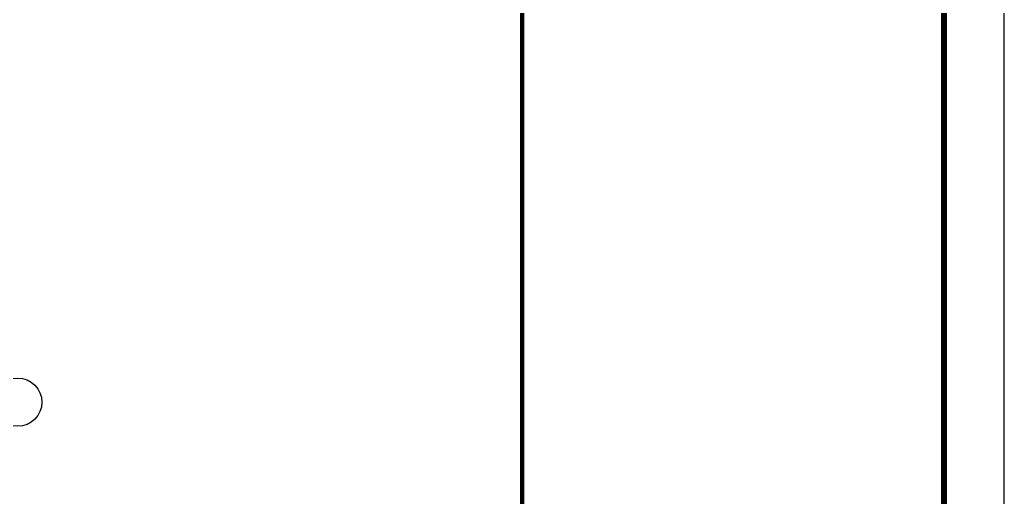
# Model space of a CAD drawing. Extents: x -24105 to 1725648, y 165513 to 982828.
# Drawn here: x 193309 to 209633, y 179972 to 187896 of the extents above; entities that cross this region are included whole.
import ezdxf
from ezdxf.enums import TextEntityAlignment as Align

# ---------------------------------------------------------------- set-up
doc = ezdxf.new("R2010")
doc.units = 0
doc.header["$LTSCALE"] = 1000
doc.header["$MEASUREMENT"] = 0
for name, color, linetype in [('AXIS_TEXT', 8, 'Continuous'), ('C-AXIS(轴号)', 8, 'Continuous'), ('图框', 140, 'Continuous')]:
    doc.layers.add(name, color=color, linetype=linetype)
doc.layers.add('WALL', color=8, linetype='Continuous', lineweight=40)
doc.styles.add('COMPLEX', font='COMPLEX')

# ---------------------------------------------------------------- blocks, each defined once
blk = doc.blocks.new('tq123')
at = {"layer": '图框', "const_width": 70}
blk.add_lwpolyline([(-6995, 0), (-6995, 57400)], dxfattribs=at)
blk = doc.blocks.new('_AXISO')
blk.add_circle((0, 0), 0.5)
at = {"layer": 'AXIS_TEXT', "style": 'COMPLEX', "width": 1.041667}
blk.add_attdef('A', text='', height=0.56, dxfattribs=at).set_placement((-0.25, -0.28), (0.25, -0.28), align=Align.FIT)
blk = doc.blocks.new('ASDASFDAHHH')
at = {"layer": 'C-AXIS(轴号)', "color": 8, "xscale": 800, "yscale": 800, "zscale": 800}
blk.add_blockref('_AXISO', (1539707.9, 1128356.1), dxfattribs=at)

msp = doc.modelspace()

# ---------------------------------------------------------------- linework, layer by layer
at = {"layer": '图框'}
msp.add_lwpolyline([(125533, 165513), (209633, 165513), (209633, 224913), (125533, 224913)], close=True, dxfattribs=at)
at = {"layer": '图框', "const_width": 100}
msp.add_lwpolyline([(128033, 166513), (208633, 166513), (208633, 223913), (128033, 223913)], close=True, dxfattribs=at)

# ---------------------------------------------------------------- block references
msp.add_blockref('tq123', (208633, 166513))
at = {"layer": 'WALL'}
msp.add_blockref('ASDASFDAHHH', (-1346431, -946806), dxfattribs=at)

doc.saveas('drawing.dxf')
